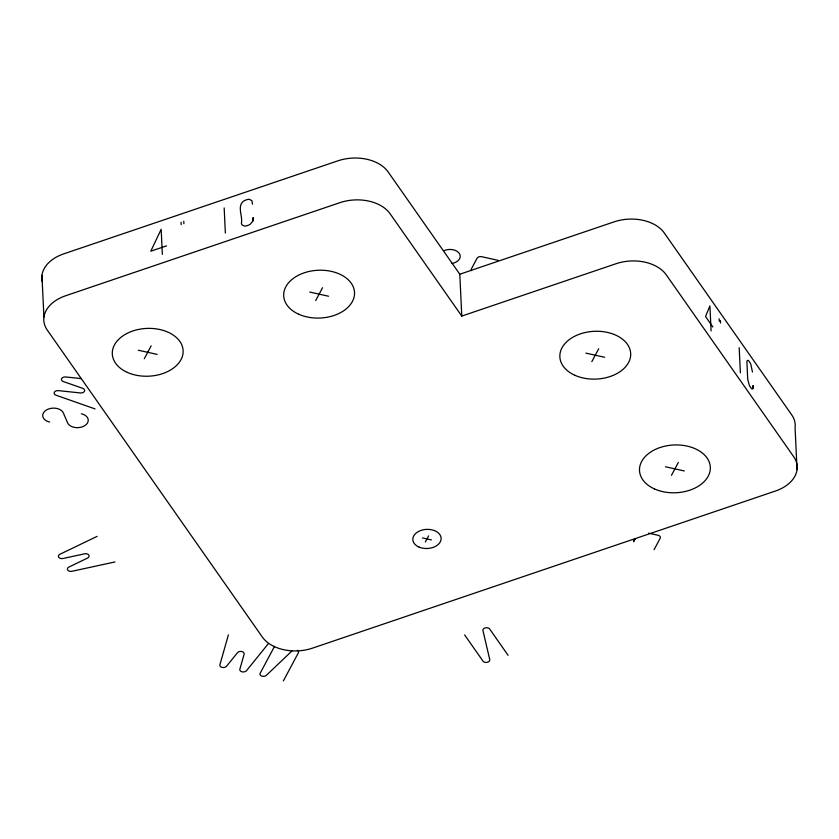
<?xml version="1.0" encoding="UTF-8"?>
<svg xmlns="http://www.w3.org/2000/svg" width="839" height="839" viewBox="0 0 839 839"><rect width="100%" height="100%" fill="white"/><g stroke="black" fill="none" stroke-linecap="round" stroke-linejoin="round"><path stroke-width="1.26" d="M753.086 388.572L753.128 385.636L753.086 388.572L751.943 389.002A9.932 2.874 71.3 0 1 749.353 385.3L747.727 379.385L746.909 362.196L747.025 360.801L748.168 360.33A9.932 2.874 71.3 0 1 750.758 364.021L752.489 372.065M252.854 221.108L253.116 217.762L252.854 221.108L250.263 224.244A9.932 6.743 -35 0 1 244.684 226.131L241.884 224.831L241.401 223.331C242.985 216.452 236.776 206.384 243.509 201.161A9.932 6.743 -35 0 1 249.078 199.273L251.889 200.615L252.476 204.192M228.407 634.85L219.902 664.74A3.587 2.423 -2.7 0 0 222.188 667.414A3.587 2.423 -2.7 0 0 226.551 666.208L237.468 652.742A3.587 2.423 -2.7 0 1 241.831 651.536A3.587 2.423 -2.7 0 1 244.128 654.21L239.87 669.155A3.587 2.423 -2.7 0 0 242.156 671.829A3.587 2.423 -2.7 0 0 246.53 670.623L268.354 643.681M635.175 538.596L633.529 541.732L635.228 538.607M144.277 358.756L151.156 345.867M315.674 300.582L322.554 287.704M274.563 646.303L260.153 673.277A3.555 2.402 -2.7 0 0 261.862 676.14A3.555 2.402 -2.7 0 0 266.382 675.311L292.119 650.812M283.341 680.953L298.348 652.847A3.545 2.391 -2.7 0 0 297.363 650.256M425.352 541.973L428.603 535.901M591.831 361.64L598.71 348.751M671.462 475.314L678.352 462.425M654.095 549.671L660.178 538.281A3.545 2.391 -2.7 0 0 658.07 535.272L648.557 533.164M97.093 536.373L59.999 554.233A3.587 2.423 -2.7 0 0 58.751 557.295A3.587 2.423 -2.7 0 0 62.988 558.501L84.519 553.824A3.587 2.423 -2.7 0 1 88.756 555.03A3.587 2.423 -2.7 0 1 87.508 558.092L68.966 567.017A3.587 2.423 -2.7 0 0 67.718 570.08A3.587 2.423 -2.7 0 0 71.944 571.286L115.006 561.941M166.562 245.858L150.789 251.207L161.161 229.288L162.347 254.374M42.37 281.977A37.828 25.506 -2.7 0 1 63.67 253.892L337.918 160.826A37.828 25.506 -2.7 0 1 388.132 171.922L459.803 274.227L614.075 221.874A37.828 25.506 -2.7 0 1 664.278 232.969L791.701 414.854A37.828 25.506 -2.7 0 1 795.078 427.775L797.05 469.63M461.775 316.072L616.046 263.719A37.828 25.506 -2.7 0 1 666.25 274.825L793.684 456.699A37.828 25.506 -2.7 0 1 775.33 491.067L312.538 648.128A37.828 25.506 -2.7 0 1 262.324 637.032L47.299 330.115A37.828 25.506 -2.7 0 1 65.652 295.748L339.889 202.671A37.828 25.506 -2.7 0 1 390.104 213.767L461.775 316.072L459.803 274.227M81.226 378.588L65.715 376.963A3.587 2.423 -2.7 0 0 61.666 378.609A3.587 2.423 -2.7 0 0 63.282 381.514L82.82 388.384A3.587 2.423 -2.7 0 1 84.435 391.289A3.587 2.423 -2.7 0 1 80.387 392.946L58.415 390.628A3.587 2.423 -2.7 0 0 54.367 392.285A3.587 2.423 -2.7 0 0 55.982 395.19L95.059 408.918M498.261 260.373L481.617 256.692A3.545 2.391 -2.7 0 0 477.076 258.234L471.424 268.816A3.545 2.391 -2.7 0 0 471.539 270.64M309.706 292.066L328.531 296.219M585.853 353.114L604.678 357.278M138.299 350.23L157.124 354.394M665.495 466.788L684.32 470.952M422.541 537.956L431.414 539.917M712.877 327.011L705.547 316.555L709.909 305.889L711.094 330.986M508.088 655.301L489.672 629.019A3.545 2.391 -2.7 0 0 485.403 627.855A3.545 2.391 -2.7 0 0 482.97 630.613L489.735 659.58A3.555 2.402 -2.7 0 1 487.291 662.296A3.555 2.402 -2.7 0 1 483.033 661.174L464.607 634.882M739.19 347.713L740.376 372.799M720.407 320.561L720.533 323.025M719.159 318.768L719.275 321.243M224.17 207.936L225.355 233.032M183.772 221.265L183.888 223.74M181.077 222.188L181.193 224.653M41.95 275.339L43.922 317.184M444.324 250.557A10.571 7.131 -2.7 0 1 459.489 253.724A10.571 7.131 -2.7 0 1 451.927 263.488M81.331 413.763A10.571 7.131 -2.7 0 1 84.655 425.74A10.571 7.131 -2.7 0 1 67.382 422.353L63.565 413.449A10.571 7.131 -2.7 0 0 46.292 410.061A10.571 7.131 -2.7 0 0 49.616 422.038M418.829 546.976A14.179 9.565 -2.7 0 0 441.094 539.425A14.179 9.565 -2.7 0 0 421 530.416A14.179 9.565 -2.7 0 0 418.829 546.976M298.747 314.247A35.458 23.912 -2.7 0 0 354.415 295.349A35.458 23.912 -2.7 0 0 304.179 272.832A35.458 23.912 -2.7 0 0 298.747 314.247M574.904 375.295A35.458 23.912 -2.7 0 0 630.561 356.407A35.458 23.912 -2.7 0 0 580.336 333.88A35.458 23.912 -2.7 0 0 574.904 375.295M654.546 488.969A35.458 23.912 -2.7 0 0 710.203 470.081A35.458 23.912 -2.7 0 0 659.978 447.554A35.458 23.912 -2.7 0 0 654.546 488.969M127.35 372.411A35.458 23.912 -2.7 0 0 183.007 353.523A35.458 23.912 -2.7 0 0 132.782 330.996A35.458 23.912 -2.7 0 0 127.35 372.411"/></g></svg>
